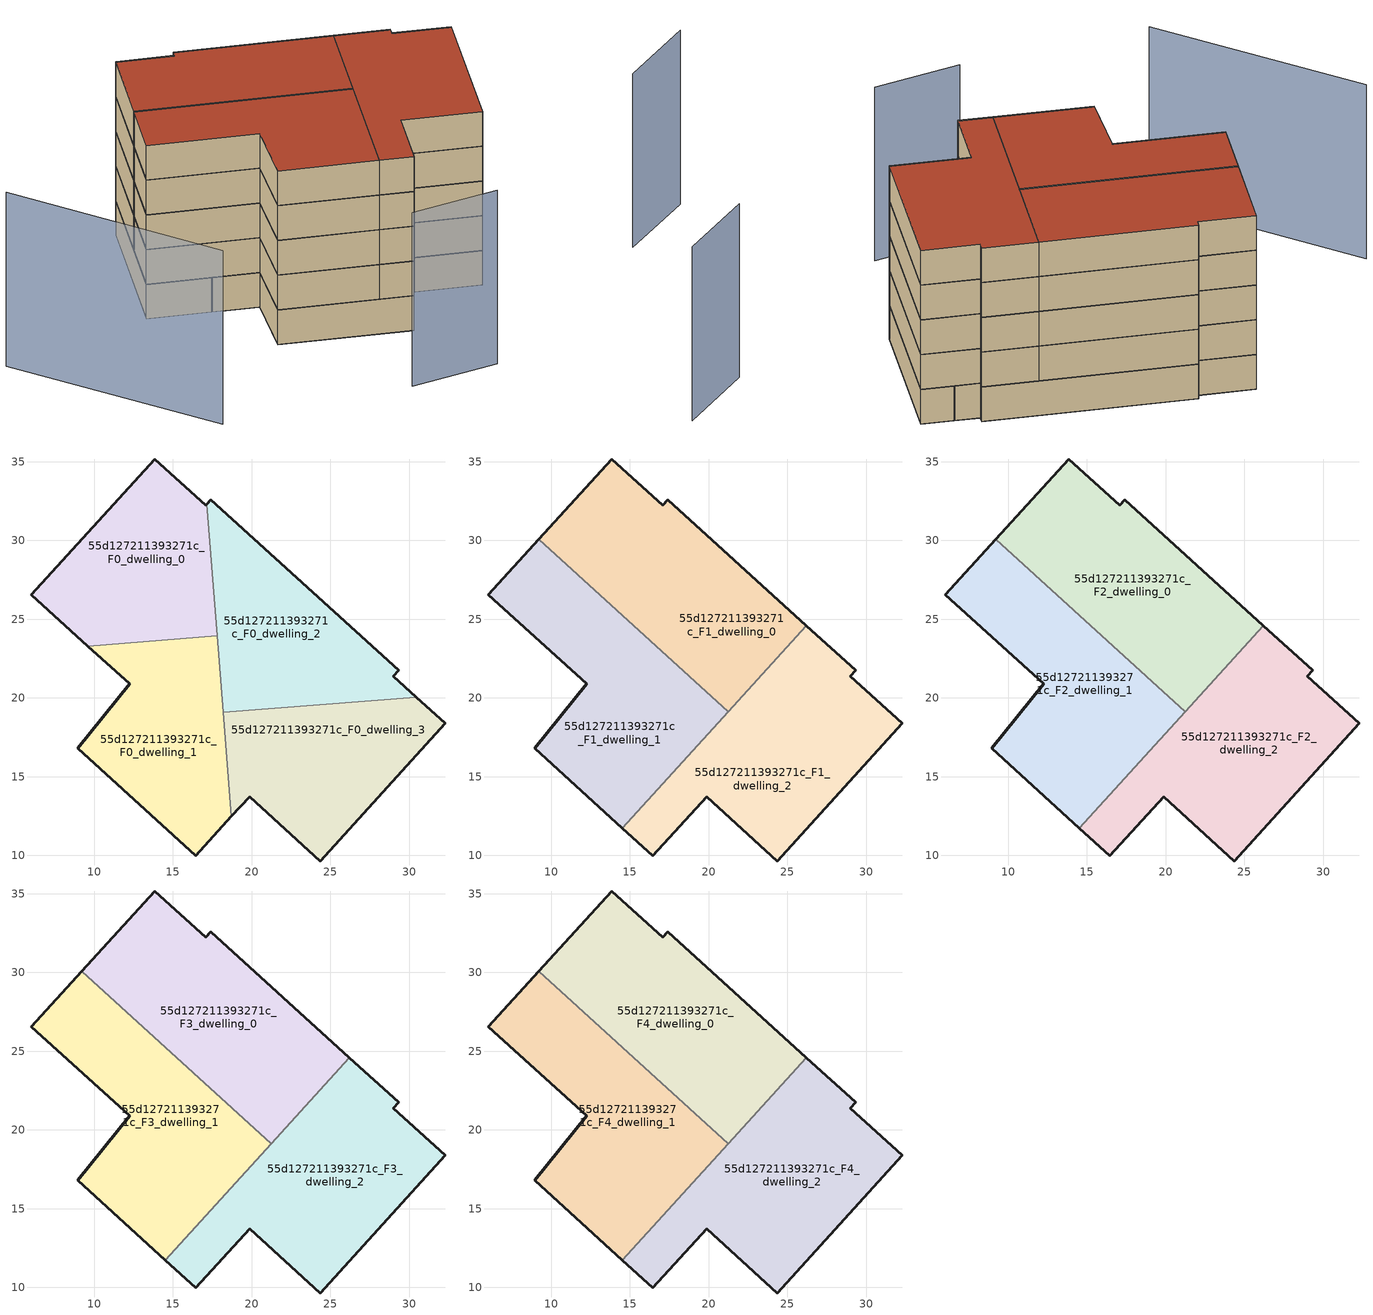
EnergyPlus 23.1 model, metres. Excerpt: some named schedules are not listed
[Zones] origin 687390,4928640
55d127211393271c_F0_dwelling_0
 floor ground (EU_floor_Construction): 17.82,23.94 17.16,32.31 17.09,32.23 13.85,35.17 6.02,26.54 9.6,23.29 z0
 wall outside (EU_wall_Construction): 9.6,23.29 6.02,26.54 13.85,35.17 17.09,32.23 17.16,32.31 z0:3
 wall to 55d127211393271c_F0_dwelling_1 (EU_wall_Construction): 17.82,23.94 9.6,23.29 z0:3
 wall to 55d127211393271c_F0_dwelling_2 (EU_wall_Construction): 17.16,32.31 17.82,23.94 z0:3
55d127211393271c_F0_dwelling_1
 floor ground (EU_floor_Construction): 16.45,9.97 18.72,12.47 17.82,23.94 9.6,23.29 12.25,20.89 8.95,16.79 z0
 wall outside (EU_wall_Construction): 18.72,12.47 16.45,9.97 8.95,16.79 12.25,20.89 9.6,23.29 z0:3
 wall to 55d127211393271c_F0_dwelling_3 (EU_wall_Construction): 18.2,19.09 18.72,12.47 z0:3
 wall to 55d127211393271c_F0_dwelling_2 (EU_wall_Construction): 17.82,23.94 18.2,19.09 z0:3
55d127211393271c_F0_dwelling_2
 floor ground (EU_floor_Construction): 30.45,20.05 29.01,21.36 29.35,21.74 17.41,32.57 17.16,32.31 18.2,19.09 z0
 wall outside (EU_wall_Construction): 17.16,32.31 17.41,32.57 29.35,21.74 29.01,21.36 30.45,20.05 z0:3
 wall to 55d127211393271c_F0_dwelling_3 (EU_wall_Construction): 30.45,20.05 18.2,19.09 z0:3
55d127211393271c_F0_dwelling_3
 floor ground (EU_floor_Construction): 24.37,9.64 32.29,18.38 30.45,20.05 18.2,19.09 18.72,12.47 19.87,13.73 z0
 wall outside (EU_wall_Construction): 30.45,20.05 32.29,18.38 24.37,9.64 19.87,13.73 18.72,12.47 z0:3
55d127211393271c_F1_dwelling_0
 floor to 55d127211393271c_F0_dwelling_0 (EU_floor_Construction): 17.82,23.94 17.16,32.31 17.09,32.23 13.85,35.17 9.21,30.06 16.11,23.8 z3
 floor to 55d127211393271c_F0_dwelling_2 (EU_floor_Construction): 21.45,19.35 26.2,24.59 17.41,32.57 17.16,32.31 17.96,22.12 21.06,19.32 z3
 floor to 55d127211393271c_F0_dwelling_3 (EU_floor_Construction): 21.26,19.13 21.45,19.35 21.06,19.32 z3
 floor to 55d127211393271c_F0_dwelling_1 (EU_floor_Construction): 17.96,22.12 17.82,23.94 16.11,23.8 z3
 wall outside (EU_wall_Construction): 9.21,30.06 13.85,35.17 17.09,32.23 17.41,32.57 26.2,24.59 z3:6
 wall to 55d127211393271c_F1_dwelling_1 (EU_wall_Construction): 21.26,19.13 9.21,30.06 z3:6
 wall to 55d127211393271c_F1_dwelling_2 (EU_wall_Construction): 26.2,24.59 21.26,19.13 z3:6
55d127211393271c_F1_dwelling_1
 floor to 55d127211393271c_F0_dwelling_1 (EU_floor_Construction): 14.53,11.72 18.44,16.03 17.96,22.12 16.11,23.8 9.6,23.29 12.25,20.89 8.95,16.79 z3
 floor to 55d127211393271c_F0_dwelling_0 (EU_floor_Construction): 16.11,23.8 9.21,30.06 6.02,26.54 9.6,23.29 z3
 floor to 55d127211393271c_F0_dwelling_3 (EU_floor_Construction): 18.44,16.03 21.26,19.13 21.06,19.32 18.2,19.09 z3
 floor to 55d127211393271c_F0_dwelling_2 (EU_floor_Construction): 21.06,19.32 17.96,22.12 18.2,19.09 z3
 wall outside (EU_wall_Construction): 14.53,11.72 8.95,16.79 12.25,20.89 6.02,26.54 9.21,30.06 z3:6
 wall to 55d127211393271c_F1_dwelling_2 (EU_wall_Construction): 21.26,19.13 14.53,11.72 z3:6
55d127211393271c_F1_dwelling_2
 floor to 55d127211393271c_F0_dwelling_2 (EU_floor_Construction): 30.45,20.05 29.01,21.36 29.35,21.74 26.2,24.59 21.45,19.35 z3
 floor to 55d127211393271c_F0_dwelling_3 (EU_floor_Construction): 24.37,9.64 32.29,18.38 30.45,20.05 21.45,19.35 18.44,16.03 18.72,12.47 19.87,13.73 z3
 floor to 55d127211393271c_F0_dwelling_1 (EU_floor_Construction): 16.45,9.97 18.72,12.47 18.44,16.03 14.53,11.72 z3
 wall outside (EU_wall_Construction): 26.2,24.59 29.35,21.74 29.01,21.36 32.29,18.38 24.37,9.64 19.87,13.73 16.45,9.97 14.53,11.72 z3:6
55d127211393271c_F2_dwelling_0
 floor to 55d127211393271c_F1_dwelling_0 (EU_floor_Construction): 21.26,19.13 26.2,24.59 17.41,32.57 17.09,32.23 13.85,35.17 9.21,30.06 z6
 wall outside (EU_wall_Construction): 9.21,30.06 13.85,35.17 17.09,32.23 17.41,32.57 26.2,24.59 z6:9
 wall to 55d127211393271c_F2_dwelling_1 (EU_wall_Construction): 21.26,19.13 9.21,30.06 z6:9
 wall to 55d127211393271c_F2_dwelling_2 (EU_wall_Construction): 26.2,24.59 21.26,19.13 z6:9
55d127211393271c_F2_dwelling_1
 floor to 55d127211393271c_F1_dwelling_1 (EU_floor_Construction): 14.53,11.72 21.26,19.13 9.21,30.06 6.02,26.54 12.25,20.89 8.95,16.79 z6
 wall outside (EU_wall_Construction): 14.53,11.72 8.95,16.79 12.25,20.89 6.02,26.54 9.21,30.06 z6:9
 wall to 55d127211393271c_F2_dwelling_2 (EU_wall_Construction): 21.26,19.13 14.53,11.72 z6:9
55d127211393271c_F2_dwelling_2
 floor to 55d127211393271c_F1_dwelling_2 (EU_floor_Construction): 24.37,9.64 32.29,18.38 29.01,21.36 29.35,21.74 26.2,24.59 14.53,11.72 16.45,9.97 19.87,13.73 z6
 wall outside (EU_wall_Construction): 26.2,24.59 29.35,21.74 29.01,21.36 32.29,18.38 24.37,9.64 19.87,13.73 16.45,9.97 14.53,11.72 z6:9
55d127211393271c_F3_dwelling_0
 floor to 55d127211393271c_F2_dwelling_0 (EU_floor_Construction): 21.26,19.13 26.2,24.59 17.41,32.57 17.09,32.23 13.85,35.17 9.21,30.06 z9
 wall outside (EU_wall_Construction): 9.21,30.06 13.85,35.17 17.09,32.23 17.41,32.57 26.2,24.59 z9:12
 wall to 55d127211393271c_F3_dwelling_1 (EU_wall_Construction): 21.26,19.13 9.21,30.06 z9:12
 wall to 55d127211393271c_F3_dwelling_2 (EU_wall_Construction): 26.2,24.59 21.26,19.13 z9:12
55d127211393271c_F3_dwelling_1
 floor to 55d127211393271c_F2_dwelling_1 (EU_floor_Construction): 14.53,11.72 21.26,19.13 9.21,30.06 6.02,26.54 12.25,20.89 8.95,16.79 z9
 wall outside (EU_wall_Construction): 14.53,11.72 8.95,16.79 12.25,20.89 6.02,26.54 9.21,30.06 z9:12
 wall to 55d127211393271c_F3_dwelling_2 (EU_wall_Construction): 21.26,19.13 14.53,11.72 z9:12
55d127211393271c_F3_dwelling_2
 floor to 55d127211393271c_F2_dwelling_2 (EU_floor_Construction): 24.37,9.64 32.29,18.38 29.01,21.36 29.35,21.74 26.2,24.59 14.53,11.72 16.45,9.97 19.87,13.73 z9
 wall outside (EU_wall_Construction): 26.2,24.59 29.35,21.74 29.01,21.36 32.29,18.38 24.37,9.64 19.87,13.73 16.45,9.97 14.53,11.72 z9:12
55d127211393271c_F4_dwelling_0
 floor to 55d127211393271c_F3_dwelling_0 (EU_floor_Construction): 21.26,19.13 26.2,24.59 17.41,32.57 17.09,32.23 13.85,35.17 9.21,30.06 z12
 wall outside (EU_wall_Construction): 9.21,30.06 13.85,35.17 17.09,32.23 17.41,32.57 26.2,24.59 z12:15
 wall to 55d127211393271c_F4_dwelling_1 (EU_wall_Construction): 21.26,19.13 9.21,30.06 z12:15
 wall to 55d127211393271c_F4_dwelling_2 (EU_wall_Construction): 26.2,24.59 21.26,19.13 z12:15
 roof outside (EU_roof_Construction): 17.41,32.57 26.2,24.59 21.26,19.13 9.21,30.06 13.85,35.17 17.09,32.23 z15
55d127211393271c_F4_dwelling_1
 floor to 55d127211393271c_F3_dwelling_1 (EU_floor_Construction): 14.53,11.72 21.26,19.13 9.21,30.06 6.02,26.54 12.25,20.89 8.95,16.79 z12
 wall outside (EU_wall_Construction): 14.53,11.72 8.95,16.79 12.25,20.89 6.02,26.54 9.21,30.06 z12:15
 wall to 55d127211393271c_F4_dwelling_2 (EU_wall_Construction): 21.26,19.13 14.53,11.72 z12:15
 roof outside (EU_roof_Construction): 21.26,19.13 14.53,11.72 8.95,16.79 12.25,20.89 6.02,26.54 9.21,30.06 z15
55d127211393271c_F4_dwelling_2
 floor to 55d127211393271c_F3_dwelling_2 (EU_floor_Construction): 24.37,9.64 32.29,18.38 29.01,21.36 29.35,21.74 26.2,24.59 14.53,11.72 16.45,9.97 19.87,13.73 z12
 wall outside (EU_wall_Construction): 26.2,24.59 29.35,21.74 29.01,21.36 32.29,18.38 24.37,9.64 19.87,13.73 16.45,9.97 14.53,11.72 z12:15
 roof outside (EU_roof_Construction): 29.35,21.74 29.01,21.36 32.29,18.38 24.37,9.64 19.87,13.73 16.45,9.97 14.53,11.72 26.2,24.59 z15
shading: 10.25,5.54 16.42,2.4 / 35.05,3.96 41.82,4.69 / -5.22,30.94 -2.13,13.53 z0:15
[Building]
EU S2 Campaign: North Axis=0; Terrain=City; Solar Distribution=FullExterior
[Site:Location]
Bologna: Latitude=44.5; Longitude=11.25; Time Zone=1; Elevation=37
[SizingPeriod:WeatherFileDays]
AnnualSizingPeriod: Begin Month=1; Begin Day of Month=1; End Month=12; End Day of Month=31; Day of Week for Start Day=Monday; Use Weather File Daylight Saving Period=No; Use Weather File Rain and Snow Indicators=No
[MATERIAL]
EU_InternalMass_Material: Roughness=MediumRough; Thickness=0.1; Conductivity=1; Density=1800; Specific Heat=900; Thermal Absorptance=0.9; Solar Absorptance=0.7; Visible Absorptance=0.7
[MATERIAL:NOMASS] Roughness=MediumRough; Thermal Absorptance=0.9; Solar Absorptance=0.7; Visible Absorptance=0.7
Name | Thermal Resistance
EU_wall_NoMass | 0.905828
EU_roof_NoMass | 0.37593
EU_floor_NoMass | 0.67114
[CONSTRUCTION]
EU_wall_Construction: EU_wall_NoMass
EU_roof_Construction: EU_roof_NoMass
EU_floor_Construction: EU_floor_NoMass
EU_InternalMass_Construction: EU_InternalMass_Material
[ZONE] Type=1; Multiplier=1; Ceiling Height=autocalculate; Floor Area=autocalculate; Part of Total Floor Area=Yes
Name | Volume
55d127211393271c_F0_dwelling_0; 55d127211393271c_F0_dwelling_1 | 264.916
55d127211393271c_F1_dwelling_0; 55d127211393271c_F2_dwelling_0; 55d127211393271c_F3_dwelling_0; 55d127211393271c_F4_dwelling_0 | 353.22
55d127211393271c_F1_dwelling_1; 55d127211393271c_F2_dwelling_1; 55d127211393271c_F3_dwelling_1; 55d127211393271c_F4_dwelling_1 | 353.2
55d127211393271c_F0_dwelling_2 | 264.933
55d127211393271c_F1_dwelling_2; 55d127211393271c_F2_dwelling_2; 55d127211393271c_F3_dwelling_2; 55d127211393271c_F4_dwelling_2 | 353.225
55d127211393271c_F0_dwelling_3 | 264.911
[INTERNALMASS] Construction=EU_InternalMass_Construction
Name | Zone or ZoneList | Surface Area
55d127211393271c_F0_dwelling_0_EU_InternalMass | 55d127211393271c_F0_dwelling_0 | 88.3039
55d127211393271c_F0_dwelling_1_EU_InternalMass | 55d127211393271c_F0_dwelling_1 | 88.3049
55d127211393271c_F0_dwelling_2_EU_InternalMass | 55d127211393271c_F0_dwelling_2 | 88.3102
55d127211393271c_F0_dwelling_3_EU_InternalMass | 55d127211393271c_F0_dwelling_3 | 88.3029
55d127211393271c_F1_dwelling_0_EU_InternalMass | 55d127211393271c_F1_dwelling_0 | 117.74
55d127211393271c_F1_dwelling_1_EU_InternalMass | 55d127211393271c_F1_dwelling_1 | 117.735
55d127211393271c_F1_dwelling_2_EU_InternalMass | 55d127211393271c_F1_dwelling_2 | 117.742
55d127211393271c_F2_dwelling_0_EU_InternalMass | 55d127211393271c_F2_dwelling_0 | 117.74
55d127211393271c_F2_dwelling_1_EU_InternalMass | 55d127211393271c_F2_dwelling_1 | 117.735
55d127211393271c_F2_dwelling_2_EU_InternalMass | 55d127211393271c_F2_dwelling_2 | 117.742
55d127211393271c_F3_dwelling_0_EU_InternalMass | 55d127211393271c_F3_dwelling_0 | 117.74
55d127211393271c_F3_dwelling_1_EU_InternalMass | 55d127211393271c_F3_dwelling_1 | 117.735
55d127211393271c_F3_dwelling_2_EU_InternalMass | 55d127211393271c_F3_dwelling_2 | 117.742
55d127211393271c_F4_dwelling_0_EU_InternalMass | 55d127211393271c_F4_dwelling_0 | 117.74
55d127211393271c_F4_dwelling_1_EU_InternalMass | 55d127211393271c_F4_dwelling_1 | 117.735
55d127211393271c_F4_dwelling_2_EU_InternalMass | 55d127211393271c_F4_dwelling_2 | 117.742
[OTHEREQUIPMENT] Fuel Type=Electricity; Design Level Calculation Method=Watts/Area; Power per Zone Floor Area=1; Fraction Latent=0; Fraction Radiant=0; Fraction Lost=0; Carbon Dioxide Generation Rate=0; EndUse Subcategory=EU_Step8_InternalGains
Name | Zone or ZoneList or Space or SpaceList | Schedule
EU_Step8_InternalGain_55d127211393271c_F0_dwelling_0_f000 | 55d127211393271c_F0_dwelling_0 | EU_Step8_GainSchedule_55d127211393271c_F0_dwelling_0_f000
EU_Step8_InternalGain_55d127211393271c_F0_dwelling_1_f000 | 55d127211393271c_F0_dwelling_1 | EU_Step8_GainSchedule_55d127211393271c_F0_dwelling_1_f000
EU_Step8_InternalGain_55d127211393271c_F0_dwelling_2_f000 | 55d127211393271c_F0_dwelling_2 | EU_Step8_GainSchedule_55d127211393271c_F0_dwelling_2_f000
EU_Step8_InternalGain_55d127211393271c_F0_dwelling_3_f000 | 55d127211393271c_F0_dwelling_3 | EU_Step8_GainSchedule_55d127211393271c_F0_dwelling_3_f000
EU_Step8_InternalGain_55d127211393271c_F1_dwelling_0_f000 | 55d127211393271c_F1_dwelling_0 | EU_Step8_GainSchedule_55d127211393271c_F1_dwelling_0_f000
EU_Step8_InternalGain_55d127211393271c_F1_dwelling_1_f000 | 55d127211393271c_F1_dwelling_1 | EU_Step8_GainSchedule_55d127211393271c_F1_dwelling_1_f000
EU_Step8_InternalGain_55d127211393271c_F1_dwelling_2_f000 | 55d127211393271c_F1_dwelling_2 | EU_Step8_GainSchedule_55d127211393271c_F1_dwelling_2_f000
EU_Step8_InternalGain_55d127211393271c_F2_dwelling_0_f000 | 55d127211393271c_F2_dwelling_0 | EU_Step8_GainSchedule_55d127211393271c_F2_dwelling_0_f000
EU_Step8_InternalGain_55d127211393271c_F2_dwelling_1_f000 | 55d127211393271c_F2_dwelling_1 | EU_Step8_GainSchedule_55d127211393271c_F2_dwelling_1_f000
EU_Step8_InternalGain_55d127211393271c_F2_dwelling_2_f000 | 55d127211393271c_F2_dwelling_2 | EU_Step8_GainSchedule_55d127211393271c_F2_dwelling_2_f000
EU_Step8_InternalGain_55d127211393271c_F3_dwelling_0_f000 | 55d127211393271c_F3_dwelling_0 | EU_Step8_GainSchedule_55d127211393271c_F3_dwelling_0_f000
EU_Step8_InternalGain_55d127211393271c_F3_dwelling_1_f000 | 55d127211393271c_F3_dwelling_1 | EU_Step8_GainSchedule_55d127211393271c_F3_dwelling_1_f000
EU_Step8_InternalGain_55d127211393271c_F3_dwelling_2_f000 | 55d127211393271c_F3_dwelling_2 | EU_Step8_GainSchedule_55d127211393271c_F3_dwelling_2_f000
EU_Step8_InternalGain_55d127211393271c_F4_dwelling_0_f000 | 55d127211393271c_F4_dwelling_0 | EU_Step8_GainSchedule_55d127211393271c_F4_dwelling_0_f000
EU_Step8_InternalGain_55d127211393271c_F4_dwelling_1_f000 | 55d127211393271c_F4_dwelling_1 | EU_Step8_GainSchedule_55d127211393271c_F4_dwelling_1_f000
EU_Step8_InternalGain_55d127211393271c_F4_dwelling_2_f000 | 55d127211393271c_F4_dwelling_2 | EU_Step8_GainSchedule_55d127211393271c_F4_dwelling_2_f000
[ZONEVENTILATION:DESIGNFLOWRATE] Schedule=EU_AlwaysOn; Design Flow Rate Calculation Method=AirChanges/Hour; Air Changes per Hour=0.73129; Ventilation Type=Natural; Fan Pressure Rise=0; Fan Total Efficiency=1; Constant Term Coefficient=1; Temperature Term Coefficient=0; Velocity Term Coefficient=0; Velocity Squared Term Coefficient=0; Minimum Indoor Temperature=-100; Maximum Indoor Temperature=100; Delta Temperature=-100; Minimum Outdoor Temperature=-100; Maximum Outdoor Temperature=100; Maximum Wind Speed=40
Name | Zone or ZoneList or Space or SpaceList
EU_ConstantAir_55d127211393271c_F0_dwelling_0 | 55d127211393271c_F0_dwelling_0
EU_ConstantAir_55d127211393271c_F0_dwelling_1 | 55d127211393271c_F0_dwelling_1
EU_ConstantAir_55d127211393271c_F0_dwelling_2 | 55d127211393271c_F0_dwelling_2
EU_ConstantAir_55d127211393271c_F0_dwelling_3 | 55d127211393271c_F0_dwelling_3
EU_ConstantAir_55d127211393271c_F1_dwelling_0 | 55d127211393271c_F1_dwelling_0
EU_ConstantAir_55d127211393271c_F1_dwelling_1 | 55d127211393271c_F1_dwelling_1
EU_ConstantAir_55d127211393271c_F1_dwelling_2 | 55d127211393271c_F1_dwelling_2
EU_ConstantAir_55d127211393271c_F2_dwelling_0 | 55d127211393271c_F2_dwelling_0
EU_ConstantAir_55d127211393271c_F2_dwelling_1 | 55d127211393271c_F2_dwelling_1
EU_ConstantAir_55d127211393271c_F2_dwelling_2 | 55d127211393271c_F2_dwelling_2
EU_ConstantAir_55d127211393271c_F3_dwelling_0 | 55d127211393271c_F3_dwelling_0
EU_ConstantAir_55d127211393271c_F3_dwelling_1 | 55d127211393271c_F3_dwelling_1
EU_ConstantAir_55d127211393271c_F3_dwelling_2 | 55d127211393271c_F3_dwelling_2
EU_ConstantAir_55d127211393271c_F4_dwelling_0 | 55d127211393271c_F4_dwelling_0
EU_ConstantAir_55d127211393271c_F4_dwelling_1 | 55d127211393271c_F4_dwelling_1
EU_ConstantAir_55d127211393271c_F4_dwelling_2 | 55d127211393271c_F4_dwelling_2
[HVACTEMPLATE:THERMOSTAT] Constant Heating Setpoint=20; Constant Cooling Setpoint=50
EU_HeatOnly_55d127211393271c_F0_dwelling_0; EU_HeatOnly_55d127211393271c_F0_dwelling_1; EU_HeatOnly_55d127211393271c_F0_dwelling_2; EU_HeatOnly_55d127211393271c_F0_dwelling_3; EU_HeatOnly_55d127211393271c_F1_dwelling_0; EU_HeatOnly_55d127211393271c_F1_dwelling_1; EU_HeatOnly_55d127211393271c_F1_dwelling_2; EU_HeatOnly_55d127211393271c_F2_dwelling_0; EU_HeatOnly_55d127211393271c_F2_dwelling_1; EU_HeatOnly_55d127211393271c_F2_dwelling_2; EU_HeatOnly_55d127211393271c_F3_dwelling_0; EU_HeatOnly_55d127211393271c_F3_dwelling_1; EU_HeatOnly_55d127211393271c_F3_dwelling_2; EU_HeatOnly_55d127211393271c_F4_dwelling_0; EU_HeatOnly_55d127211393271c_F4_dwelling_1; EU_HeatOnly_55d127211393271c_F4_dwelling_2
[HVACTEMPLATE:ZONE:IDEALLOADSAIRSYSTEM] System Availability Schedule=EU_AlwaysOn; Maximum Heating Supply Air Temperature=50; Minimum Cooling Supply Air Temperature=13; Maximum Heating Supply Air Humidity Ratio=0.0156; Minimum Cooling Supply Air Humidity Ratio=0.0077; Heating Limit=NoLimit; Cooling Limit=NoLimit; Heating Availability Schedule=EU_AlwaysOn; Cooling Availability Schedule=EU_CoolingOff; Dehumidification Control Type=ConstantSensibleHeatRatio; Cooling Sensible Heat Ratio=0.7; Dehumidification Setpoint=60; Humidification Control Type=None; Humidification Setpoint=30; Outdoor Air Method=None; Outdoor Air Flow Rate per Person=0.00944; Outdoor Air Flow Rate per Zone Floor Area=0; Outdoor Air Flow Rate per Zone=0; Demand Controlled Ventilation Type=None; Outdoor Air Economizer Type=NoEconomizer; Heat Recovery Type=None; Sensible Heat Recovery Effectiveness=0.7; Latent Heat Recovery Effectiveness=0.65
Name | Template Thermostat
55d127211393271c_F0_dwelling_0 | EU_HeatOnly_55d127211393271c_F0_dwelling_0
55d127211393271c_F0_dwelling_1 | EU_HeatOnly_55d127211393271c_F0_dwelling_1
55d127211393271c_F0_dwelling_2 | EU_HeatOnly_55d127211393271c_F0_dwelling_2
55d127211393271c_F0_dwelling_3 | EU_HeatOnly_55d127211393271c_F0_dwelling_3
55d127211393271c_F1_dwelling_0 | EU_HeatOnly_55d127211393271c_F1_dwelling_0
55d127211393271c_F1_dwelling_1 | EU_HeatOnly_55d127211393271c_F1_dwelling_1
55d127211393271c_F1_dwelling_2 | EU_HeatOnly_55d127211393271c_F1_dwelling_2
55d127211393271c_F2_dwelling_0 | EU_HeatOnly_55d127211393271c_F2_dwelling_0
55d127211393271c_F2_dwelling_1 | EU_HeatOnly_55d127211393271c_F2_dwelling_1
